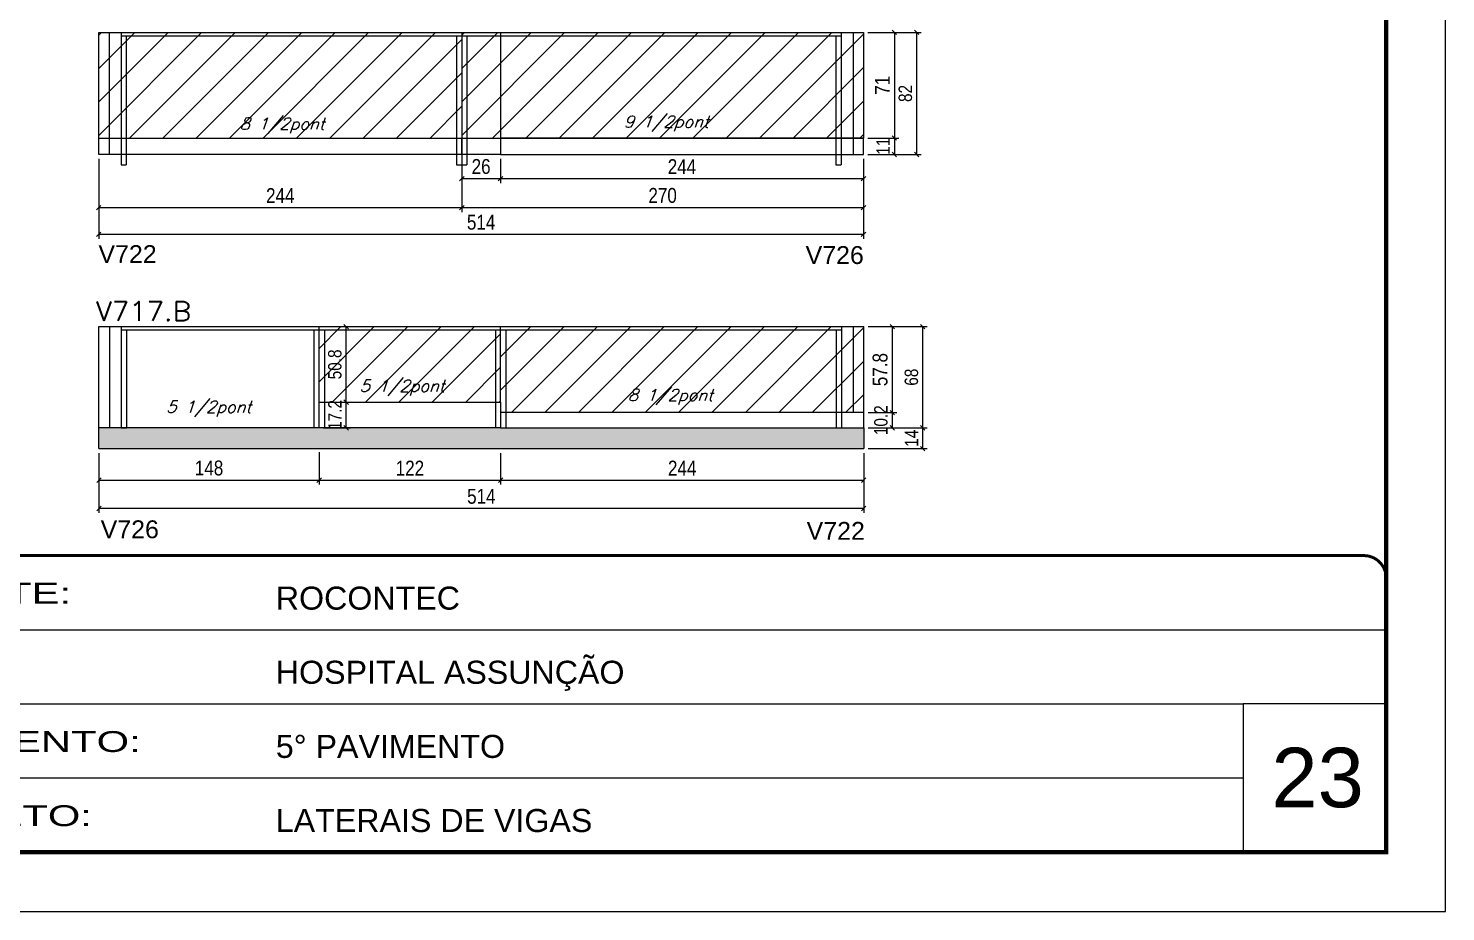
# Model space of a CAD drawing. Extents: x -20960 to -5926, y -2106 to 21915.
# Drawn here: x -8491 to -7538, y 15123 to 15716 of the extents above; entities that cross this region are included whole.
import ezdxf

# ---------------------------------------------------------------- set-up
doc = ezdxf.new("R2010")
doc.units = 0
doc.linetypes.add('CONTINUO', pattern=[0])
doc.linetypes.add('DASHED', pattern=[0.75, 0.5, -0.25])
for name, color, linetype in [('5', 5, 'Continuous'), ('COTA', 241, 'Continuous'), ('Painéis', 200, 'Continuous'), ('Reaproveitamento', 251, 'Continuous'), ('SARR_2.2x7', 40, 'Continuous'), ('SARR_3.5x7', 81, 'Continuous'), ('texto', 7, 'Continuous')]:
    doc.layers.add(name, color=color, linetype=linetype)
for name, color, linetype, lineweight in [('CARIMBO', 255, 'Continuous', 9), ('Folhas', 255, 'Continuous', 9), ('Sarr 2.2x7', 40, 'Continuous', 9), ('SARRAFO DE PRESSAO', 251, 'DASHED', 9), ('Texto Seção', 7, 'Continuous', 15)]:
    doc.layers.add(name, color=color, linetype=linetype, lineweight=lineweight)
doc.styles.add('ARIAL', font='arial.ttf')
doc.styles.add('COTA TECNICA', font='techl___.ttf', dxfattribs={"height": 10})
doc.styles.add('COTA TECNICA-50', font='techl___.ttf', dxfattribs={"height": 9})
doc.styles.add('REGUA-120', font='ROMANS.shx', dxfattribs={"height": 15})
doc.styles.add('Romans', font='romans.shx')
doc.styles.get("Standard").update_dxf_attribs({"font": 'arial.ttf'})
doc.styles.add('Tecnologia', font='')
doc.styles.get('Tecnologia').set_extended_font_data('Forgotten Futurist')
doc.dimstyles.new('COTA PAINEL-50', dxfattribs={"dimtxt": 9, "dimasz": 3, "dimexe": 3, "dimexo": 3, "dimgap": 3, "dimtad": 1, "dimdec": 1, "dimzin": 12, "dimdsep": 46, "dimtxsty": 'COTA TECNICA-50', "dimblk1": 'OBLIQUE', "dimblk2": 'OBLIQUE', "dimsah": 1, "dimcen": 0.9, "dimclrd": 4, "dimclre": 4, "dimclrt": 240, "dimadec": 1, "dimazin": 3, "dimtfac": 1, "dimtdec": 1, "dimtmove": 0, "dimatfit": 3, "dimfxl": 1, "dimtolj": 1, "dimtzin": 12, "dimarcsym": 0})
doc.dimstyles.new('PAINEL', dxfattribs={"dimtxt": 10, "dimasz": 3, "dimexe": 3, "dimexo": 3, "dimgap": 3, "dimtad": 1, "dimdec": 1, "dimzin": 12, "dimdsep": 46, "dimtxsty": 'COTA TECNICA', "dimblk1": 'OBLIQUE', "dimblk2": 'OBLIQUE', "dimsah": 1, "dimcen": 0.9, "dimclrd": 4, "dimclre": 4, "dimclrt": 240, "dimadec": 1, "dimazin": 3, "dimtfac": 1, "dimtdec": 1, "dimtmove": 0, "dimatfit": 3, "dimfxl": 1, "dimtolj": 1, "dimtzin": 12, "dimarcsym": 0})

# ---------------------------------------------------------------- blocks, each defined once
blk = doc.blocks.new('9999999999')
at = {"color": 30, "linetype": 'CONTINUO'}
for p, q in [((98564.56, 34379.64), (99583.98, 34379.64)), ((98564.56, 34329.83), (99487.98, 34329.83)), ((99583.98, 34329.83), (99487.98, 34329.83)), ((99487.98, 34329.83), (99487.98, 34230.21)), ((98564.56, 34280.02), (99487.98, 34280.02))]:
    blk.add_line(p, q, dxfattribs=at)
at = {"color": 30, "linetype": 'CONTINUO', "const_width": 2}
blk.add_lwpolyline([(99583.98, 34230.21), (99583.98, 34414.45, 0.414214), (99568.98, 34429.45), (98228.98, 34429.45, 0.414214), (98213.98, 34414.45), (98213.98, 34245.21, 0.414214), (98228.98, 34230.21), (99583.98, 34230.21)], format="xyb", dxfattribs=at)
at = {"layer": 'Folhas'}
blk.add_lwpolyline([(98138.98, 34190.21), (99623.98, 34190.21), (99623.98, 35240.21), (98138.98, 35240.21)], close=True, dxfattribs=at)
at = {"layer": 'Folhas', "color": 30, "const_width": 3}
blk.add_lwpolyline([(98213.98, 34230.21), (99583.98, 34230.21), (99583.98, 35200.21), (98213.98, 35200.21)], close=True, dxfattribs=at)
at = {"color": 7, "linetype": 'Continuous', "ltscale": 5, "style": 'ARIAL'}
for s, height, p in [('ROCONTEC', 15.483, (98837.68, 34393.13)), ('HOSPITAL ASSUNÇÃO', 15.4829, (98837.68, 34343.32)), ('5° PAVIMENTO', 15.4829, (98837.68, 34293.51)), ('LATERAIS DE VIGAS', 15.4829, (98837.68, 34243.7))]:
    blk.add_text(s, height=height, dxfattribs=at).set_placement(p)
at = {"layer": 'Folhas', "color": 7, "style": 'Tecnologia', "width": 1.5}
for s, p in [('CLIENTE:', (98573.65, 34397.17)), ('PAVIMENTO:', (98573.65, 34297.5)), ('PROJETO:', (98573.65, 34247.69))]:
    blk.add_text(s, height=14, dxfattribs=at).set_placement(p)
blk = doc.blocks.new('_Oblique')
at = {"color": 0, "linetype": 'ByBlock', "lineweight": -2}
blk.add_line((-0.5, -0.5), (0.5, 0.5), dxfattribs=at)
blk = doc.blocks.new('*D608')
at = {"layer": 'COTA', "color": 4, "lineweight": -2, "ltscale": 25, "transparency": 16777216}
for p, q in [((-8443.82, 15628.31), (-8443.82, 15592.6)), ((-8199.82, 15628.31), (-8199.82, 15592.6)), ((-8443.82, 15595.6), (-8199.82, 15595.6))]:
    blk.add_line(p, q, dxfattribs=at)
at = {"layer": 'Defpoints', "color": 0, "ltscale": 25, "transparency": 16777216}
for p in [(-8443.82, 15631.31), (-8199.82, 15631.31), (-8199.82, 15595.6)]:
    blk.add_point(p, dxfattribs=at)
at = {"layer": 'COTA', "color": 4, "lineweight": -2, "ltscale": 25, "transparency": 16777216, "xscale": 3, "yscale": 3, "zscale": 3, "rotation": 180}
blk.add_blockref('_Oblique', (-8443.82, 15595.6), dxfattribs=at)
at = {"layer": 'COTA', "color": 4, "lineweight": -2, "ltscale": 25, "transparency": 16777216, "xscale": 3, "yscale": 3, "zscale": 3}
blk.add_blockref('_Oblique', (-8199.82, 15595.6), dxfattribs=at)
at = {"layer": 'COTA', "color": 240, "ltscale": 25, "transparency": 16777216, "insert": (-8321.82, 15603.68), "char_height": 10, "attachment_point": 5, "style": 'COTA TECNICA'}
blk.add_mtext('\\A1;244', dxfattribs=at)
blk = doc.blocks.new('*D609')
at = {"layer": 'COTA', "color": 4, "lineweight": -2, "ltscale": 25, "transparency": 16777216}
for p, q in [((-8199.82, 15628.31), (-8199.82, 15592.6)), ((-7929.82, 15628.31), (-7929.82, 15592.6)), ((-8199.82, 15595.6), (-7929.82, 15595.6))]:
    blk.add_line(p, q, dxfattribs=at)
at = {"layer": 'Defpoints', "color": 0, "ltscale": 25, "transparency": 16777216}
for p in [(-8199.82, 15631.31), (-7929.82, 15631.31), (-7929.82, 15595.6)]:
    blk.add_point(p, dxfattribs=at)
at = {"layer": 'COTA', "color": 4, "lineweight": -2, "ltscale": 25, "transparency": 16777216, "xscale": 3, "yscale": 3, "zscale": 3, "rotation": 180}
blk.add_blockref('_Oblique', (-8199.82, 15595.6), dxfattribs=at)
at = {"layer": 'COTA', "color": 4, "lineweight": -2, "ltscale": 25, "transparency": 16777216, "xscale": 3, "yscale": 3, "zscale": 3}
blk.add_blockref('_Oblique', (-7929.82, 15595.6), dxfattribs=at)
at = {"layer": 'COTA', "color": 240, "ltscale": 25, "transparency": 16777216, "insert": (-8064.82, 15603.71), "char_height": 10, "attachment_point": 5, "style": 'COTA TECNICA'}
blk.add_mtext('\\A1;270', dxfattribs=at)
blk = doc.blocks.new('*D671')
at = {"layer": 'COTA', "color": 4, "lineweight": -2, "ltscale": 25, "transparency": 16777216}
for p, q in [((-7926.82, 15713.31), (-7906.05, 15713.31)), ((-7909.05, 15713.31), (-7909.05, 15642.31)), ((-7926.82, 15642.31), (-7906.05, 15642.31))]:
    blk.add_line(p, q, dxfattribs=at)
at = {"layer": 'Defpoints', "color": 0, "ltscale": 25, "transparency": 16777216}
for p in [(-7929.82, 15713.31), (-7929.82, 15642.31), (-7909.05, 15642.31)]:
    blk.add_point(p, dxfattribs=at)
at = {"layer": 'COTA', "color": 4, "lineweight": -2, "ltscale": 25, "transparency": 16777216, "xscale": 3, "yscale": 3, "zscale": 3}
for p, rotation in [((-7909.05, 15713.31), 90), ((-7909.05, 15642.31), 270)]:
    blk.add_blockref('_Oblique', p, dxfattribs=dict(at, rotation=rotation))
at = {"layer": 'COTA', "color": 240, "ltscale": 25, "transparency": 16777216, "insert": (-7917.12, 15677.81), "char_height": 10, "attachment_point": 5, "rotation": 90, "style": 'COTA TECNICA'}
blk.add_mtext('\\A1;71', dxfattribs=at)
blk = doc.blocks.new('*D610')
at = {"layer": 'COTA', "color": 4, "lineweight": -2, "ltscale": 25, "transparency": 16777216}
for p, q in [((-8443.82, 15628.31), (-8443.82, 15574.62)), ((-7929.82, 15628.31), (-7929.82, 15574.62)), ((-7929.82, 15577.62), (-8443.82, 15577.62))]:
    blk.add_line(p, q, dxfattribs=at)
at = {"layer": 'Defpoints', "color": 0, "ltscale": 25, "transparency": 16777216}
for p in [(-8443.82, 15631.31), (-7929.82, 15631.31), (-8443.82, 15577.62)]:
    blk.add_point(p, dxfattribs=at)
at = {"layer": 'COTA', "color": 4, "lineweight": -2, "ltscale": 25, "transparency": 16777216, "xscale": 3, "yscale": 3, "zscale": 3, "rotation": 180}
blk.add_blockref('_Oblique', (-8443.82, 15577.62), dxfattribs=at)
at = {"layer": 'COTA', "color": 4, "lineweight": -2, "ltscale": 25, "transparency": 16777216, "xscale": 3, "yscale": 3, "zscale": 3}
blk.add_blockref('_Oblique', (-7929.82, 15577.62), dxfattribs=at)
at = {"layer": 'COTA', "color": 240, "ltscale": 25, "transparency": 16777216, "insert": (-8186.82, 15585.73), "char_height": 10, "attachment_point": 5, "style": 'COTA TECNICA'}
blk.add_mtext('\\A1;514', dxfattribs=at)
blk = doc.blocks.new('*D611')
at = {"layer": 'COTA', "color": 4, "lineweight": -2, "ltscale": 25, "transparency": 16777216}
for p, q in [((-8199.82, 15628.31), (-8199.82, 15612.06)), ((-8173.82, 15628.31), (-8173.82, 15612.06)), ((-8199.82, 15615.06), (-8173.82, 15615.06))]:
    blk.add_line(p, q, dxfattribs=at)
at = {"layer": 'Defpoints', "color": 0, "ltscale": 25, "transparency": 16777216}
for p in [(-8199.82, 15631.31), (-8173.82, 15631.31), (-8173.82, 15615.06)]:
    blk.add_point(p, dxfattribs=at)
at = {"layer": 'COTA', "color": 4, "lineweight": -2, "ltscale": 25, "transparency": 16777216, "xscale": 3, "yscale": 3, "zscale": 3, "rotation": 180}
blk.add_blockref('_Oblique', (-8199.82, 15615.06), dxfattribs=at)
at = {"layer": 'COTA', "color": 4, "lineweight": -2, "ltscale": 25, "transparency": 16777216, "xscale": 3, "yscale": 3, "zscale": 3}
blk.add_blockref('_Oblique', (-8173.82, 15615.06), dxfattribs=at)
at = {"layer": 'COTA', "color": 240, "ltscale": 25, "transparency": 16777216, "insert": (-8186.82, 15623.16), "char_height": 10, "attachment_point": 5, "style": 'COTA TECNICA'}
blk.add_mtext('\\A1;26', dxfattribs=at)
blk = doc.blocks.new('*D612')
at = {"layer": 'COTA', "color": 4, "lineweight": -2, "ltscale": 25, "transparency": 16777216}
for p, q in [((-8173.82, 15628.31), (-8173.82, 15612.06)), ((-7929.82, 15628.31), (-7929.82, 15612.06)), ((-8173.82, 15615.06), (-7929.82, 15615.06))]:
    blk.add_line(p, q, dxfattribs=at)
at = {"layer": 'Defpoints', "color": 0, "ltscale": 25, "transparency": 16777216}
for p in [(-8173.82, 15631.31), (-7929.82, 15631.31), (-7929.82, 15615.06)]:
    blk.add_point(p, dxfattribs=at)
at = {"layer": 'COTA', "color": 4, "lineweight": -2, "ltscale": 25, "transparency": 16777216, "xscale": 3, "yscale": 3, "zscale": 3, "rotation": 180}
blk.add_blockref('_Oblique', (-8173.82, 15615.06), dxfattribs=at)
at = {"layer": 'COTA', "color": 4, "lineweight": -2, "ltscale": 25, "transparency": 16777216, "xscale": 3, "yscale": 3, "zscale": 3}
blk.add_blockref('_Oblique', (-7929.82, 15615.06), dxfattribs=at)
at = {"layer": 'COTA', "color": 240, "ltscale": 25, "transparency": 16777216, "insert": (-8051.82, 15623.13), "char_height": 10, "attachment_point": 5, "style": 'COTA TECNICA'}
blk.add_mtext('\\A1;244', dxfattribs=at)
blk = doc.blocks.new('*D672')
at = {"layer": 'COTA', "color": 4, "lineweight": -2, "transparency": 16777216}
for p, q in [((-7926.82, 15642.31), (-7906.05, 15642.31)), ((-7909.05, 15642.31), (-7909.05, 15631.31)), ((-7926.82, 15631.31), (-7906.05, 15631.31))]:
    blk.add_line(p, q, dxfattribs=at)
at = {"layer": 'Defpoints', "color": 0, "transparency": 16777216}
for p in [(-7929.82, 15642.31), (-7929.82, 15631.31), (-7909.05, 15631.31)]:
    blk.add_point(p, dxfattribs=at)
at = {"layer": 'COTA', "color": 4, "lineweight": -2, "transparency": 16777216, "xscale": 3, "yscale": 3, "zscale": 3}
for p, rotation in [((-7909.05, 15642.31), 90), ((-7909.05, 15631.31), 270)]:
    blk.add_blockref('_Oblique', p, dxfattribs=dict(at, rotation=rotation))
at = {"layer": 'COTA', "color": 240, "transparency": 16777216, "insert": (-7916.6, 15636.81), "char_height": 9, "attachment_point": 5, "rotation": 90, "style": 'COTA TECNICA-50'}
blk.add_mtext('\\A1;11', dxfattribs=at)
blk = doc.blocks.new('*D673')
at = {"layer": 'COTA', "color": 4, "lineweight": -2, "transparency": 16777216}
for p, q in [((-7926.82, 15713.31), (-7891.05, 15713.31)), ((-7894.05, 15631.31), (-7894.05, 15713.31)), ((-7926.82, 15631.31), (-7891.05, 15631.31))]:
    blk.add_line(p, q, dxfattribs=at)
at = {"layer": 'Defpoints', "color": 0, "transparency": 16777216}
for p in [(-7929.82, 15713.31), (-7894.05, 15713.31), (-7929.82, 15631.31)]:
    blk.add_point(p, dxfattribs=at)
at = {"layer": 'COTA', "color": 4, "lineweight": -2, "transparency": 16777216, "xscale": 3, "yscale": 3, "zscale": 3}
for p, rotation in [((-7894.05, 15713.31), 90), ((-7894.05, 15631.31), 270)]:
    blk.add_blockref('_Oblique', p, dxfattribs=dict(at, rotation=rotation))
at = {"layer": 'COTA', "color": 240, "transparency": 16777216, "insert": (-7901.63, 15672.31), "char_height": 9, "attachment_point": 5, "rotation": 90, "style": 'COTA TECNICA-50'}
blk.add_mtext('\\A1;82', dxfattribs=at)
blk = doc.blocks.new('*D613')
at = {"layer": 'COTA', "color": 4, "lineweight": -2, "ltscale": 25, "transparency": 16777216}
for p, q in [((-8443.68, 15430.64), (-8443.68, 15390.42)), ((-7929.66, 15430.64), (-7929.66, 15390.42)), ((-7929.66, 15393.42), (-8443.68, 15393.42))]:
    blk.add_line(p, q, dxfattribs=at)
at = {"layer": 'Defpoints', "color": 0, "ltscale": 25, "transparency": 16777216}
for p in [(-8443.68, 15433.64), (-7929.66, 15433.64), (-8443.68, 15393.42)]:
    blk.add_point(p, dxfattribs=at)
at = {"layer": 'COTA', "color": 4, "lineweight": -2, "ltscale": 25, "transparency": 16777216, "xscale": 3, "yscale": 3, "zscale": 3, "rotation": 180}
blk.add_blockref('_Oblique', (-8443.68, 15393.42), dxfattribs=at)
at = {"layer": 'COTA', "color": 4, "lineweight": -2, "ltscale": 25, "transparency": 16777216, "xscale": 3, "yscale": 3, "zscale": 3}
blk.add_blockref('_Oblique', (-7929.66, 15393.42), dxfattribs=at)
at = {"layer": 'COTA', "color": 240, "ltscale": 25, "transparency": 16777216, "insert": (-8186.67, 15401.53), "char_height": 10, "attachment_point": 5, "style": 'COTA TECNICA'}
blk.add_mtext('\\A1;514', dxfattribs=at)
blk = doc.blocks.new('*D614')
at = {"layer": 'COTA', "color": 4, "lineweight": -2, "ltscale": 25, "transparency": 16777216}
for p, q in [((-8173.68, 15430.64), (-8173.68, 15409.47)), ((-7929.66, 15430.64), (-7929.66, 15409.47)), ((-8173.68, 15412.47), (-7929.66, 15412.47))]:
    blk.add_line(p, q, dxfattribs=at)
at = {"layer": 'Defpoints', "color": 0, "ltscale": 25, "transparency": 16777216}
for p in [(-8173.68, 15433.64), (-7929.66, 15433.64), (-7929.66, 15412.47)]:
    blk.add_point(p, dxfattribs=at)
at = {"layer": 'COTA', "color": 4, "lineweight": -2, "ltscale": 25, "transparency": 16777216, "xscale": 3, "yscale": 3, "zscale": 3, "rotation": 180}
blk.add_blockref('_Oblique', (-8173.68, 15412.47), dxfattribs=at)
at = {"layer": 'COTA', "color": 4, "lineweight": -2, "ltscale": 25, "transparency": 16777216, "xscale": 3, "yscale": 3, "zscale": 3}
blk.add_blockref('_Oblique', (-7929.66, 15412.47), dxfattribs=at)
at = {"layer": 'COTA', "color": 240, "ltscale": 25, "transparency": 16777216, "insert": (-8051.67, 15420.54), "char_height": 10, "attachment_point": 5, "style": 'COTA TECNICA'}
blk.add_mtext('\\A1;244', dxfattribs=at)
blk = doc.blocks.new('*D674')
at = {"layer": 'COTA', "color": 4, "lineweight": -2, "ltscale": 25, "transparency": 16777216}
for p, q in [((-7926.66, 15515.64), (-7907.47, 15515.64)), ((-7910.47, 15515.64), (-7910.47, 15457.84)), ((-7926.66, 15457.84), (-7907.47, 15457.84))]:
    blk.add_line(p, q, dxfattribs=at)
at = {"layer": 'Defpoints', "color": 0, "ltscale": 25, "transparency": 16777216}
for p in [(-7929.66, 15515.64), (-7929.66, 15457.84), (-7910.47, 15457.84)]:
    blk.add_point(p, dxfattribs=at)
at = {"layer": 'COTA', "color": 4, "lineweight": -2, "ltscale": 25, "transparency": 16777216, "xscale": 3, "yscale": 3, "zscale": 3}
for p, rotation in [((-7910.47, 15515.64), 90), ((-7910.47, 15457.84), 270)]:
    blk.add_blockref('_Oblique', p, dxfattribs=dict(at, rotation=rotation))
at = {"layer": 'COTA', "color": 240, "ltscale": 25, "transparency": 16777216, "insert": (-7918.61, 15486.74), "char_height": 10, "attachment_point": 5, "rotation": 90, "style": 'COTA TECNICA'}
blk.add_mtext('\\A1;57.8', dxfattribs=at)
blk = doc.blocks.new('*D615')
at = {"layer": 'COTA', "color": 4, "lineweight": -2, "ltscale": 25, "transparency": 16777216}
for p, q in [((-8443.68, 15430.64), (-8443.68, 15409.47)), ((-8295.68, 15431.31), (-8295.68, 15409.47)), ((-8443.68, 15412.47), (-8295.68, 15412.47))]:
    blk.add_line(p, q, dxfattribs=at)
at = {"layer": 'Defpoints', "color": 0, "ltscale": 25, "transparency": 16777216}
for p in [(-8443.68, 15433.64), (-8295.68, 15434.31), (-8295.68, 15412.47)]:
    blk.add_point(p, dxfattribs=at)
at = {"layer": 'COTA', "color": 4, "lineweight": -2, "ltscale": 25, "transparency": 16777216, "xscale": 3, "yscale": 3, "zscale": 3, "rotation": 180}
blk.add_blockref('_Oblique', (-8443.68, 15412.47), dxfattribs=at)
at = {"layer": 'COTA', "color": 4, "lineweight": -2, "ltscale": 25, "transparency": 16777216, "xscale": 3, "yscale": 3, "zscale": 3}
blk.add_blockref('_Oblique', (-8295.68, 15412.47), dxfattribs=at)
at = {"layer": 'COTA', "color": 240, "ltscale": 25, "transparency": 16777216, "insert": (-8369.68, 15420.57), "char_height": 10, "attachment_point": 5, "style": 'COTA TECNICA'}
blk.add_mtext('\\A1;148', dxfattribs=at)
blk = doc.blocks.new('*D616')
at = {"layer": 'COTA', "color": 4, "lineweight": -2, "ltscale": 25, "transparency": 16777216}
for p, q in [((-8295.68, 15431.31), (-8295.68, 15409.47)), ((-8173.68, 15430.64), (-8173.68, 15409.47)), ((-8295.68, 15412.47), (-8173.68, 15412.47))]:
    blk.add_line(p, q, dxfattribs=at)
at = {"layer": 'Defpoints', "color": 0, "ltscale": 25, "transparency": 16777216}
for p in [(-8295.68, 15434.31), (-8173.68, 15433.64), (-8173.68, 15412.47)]:
    blk.add_point(p, dxfattribs=at)
at = {"layer": 'COTA', "color": 4, "lineweight": -2, "ltscale": 25, "transparency": 16777216, "xscale": 3, "yscale": 3, "zscale": 3, "rotation": 180}
blk.add_blockref('_Oblique', (-8295.68, 15412.47), dxfattribs=at)
at = {"layer": 'COTA', "color": 4, "lineweight": -2, "ltscale": 25, "transparency": 16777216, "xscale": 3, "yscale": 3, "zscale": 3}
blk.add_blockref('_Oblique', (-8173.68, 15412.47), dxfattribs=at)
at = {"layer": 'COTA', "color": 240, "ltscale": 25, "transparency": 16777216, "insert": (-8234.68, 15420.53), "char_height": 10, "attachment_point": 5, "style": 'COTA TECNICA'}
blk.add_mtext('\\A1;122', dxfattribs=at)
blk = doc.blocks.new('*D617')
at = {"layer": 'COTA', "color": 4, "lineweight": -2, "transparency": 16777216}
for p, q in [((-7926.66, 15457.84), (-7907.47, 15457.84)), ((-7910.47, 15457.84), (-7910.47, 15447.64)), ((-7926.66, 15447.64), (-7907.47, 15447.64))]:
    blk.add_line(p, q, dxfattribs=at)
at = {"layer": 'Defpoints', "color": 0, "transparency": 16777216}
for p in [(-7929.66, 15457.84), (-7929.66, 15447.64), (-7910.47, 15447.64)]:
    blk.add_point(p, dxfattribs=at)
at = {"layer": 'COTA', "color": 4, "lineweight": -2, "transparency": 16777216, "xscale": 3, "yscale": 3, "zscale": 3}
for p, rotation in [((-7910.47, 15457.84), 90), ((-7910.47, 15447.64), 270)]:
    blk.add_blockref('_Oblique', p, dxfattribs=dict(at, rotation=rotation))
at = {"layer": 'COTA', "color": 240, "transparency": 16777216, "insert": (-7918.07, 15452.74), "char_height": 9, "attachment_point": 5, "rotation": 90, "style": 'COTA TECNICA-50'}
blk.add_mtext('\\A1;10.2', dxfattribs=at)
blk = doc.blocks.new('*D675')
at = {"layer": 'COTA', "color": 4, "lineweight": -2, "transparency": 16777216}
for p, q in [((-7926.66, 15515.64), (-7886.96, 15515.64)), ((-7889.96, 15447.64), (-7889.96, 15515.64)), ((-7926.66, 15447.64), (-7886.96, 15447.64))]:
    blk.add_line(p, q, dxfattribs=at)
at = {"layer": 'Defpoints', "color": 0, "transparency": 16777216}
for p in [(-7929.66, 15515.64), (-7889.96, 15515.64), (-7929.66, 15447.64)]:
    blk.add_point(p, dxfattribs=at)
at = {"layer": 'COTA', "color": 4, "lineweight": -2, "transparency": 16777216, "xscale": 3, "yscale": 3, "zscale": 3}
for p, rotation in [((-7889.96, 15515.64), 90), ((-7889.96, 15447.64), 270)]:
    blk.add_blockref('_Oblique', p, dxfattribs=dict(at, rotation=rotation))
at = {"layer": 'COTA', "color": 240, "transparency": 16777216, "insert": (-7897.57, 15481.64), "char_height": 9, "attachment_point": 5, "rotation": 90, "style": 'COTA TECNICA-50'}
blk.add_mtext('\\A1;68', dxfattribs=at)
blk = doc.blocks.new('*D676')
at = {"layer": 'COTA', "color": 4, "lineweight": -2, "transparency": 16777216}
for p, q in [((-7926.66, 15447.64), (-7886.96, 15447.64)), ((-7889.96, 15433.64), (-7889.96, 15447.64)), ((-7926.66, 15433.64), (-7886.96, 15433.64))]:
    blk.add_line(p, q, dxfattribs=at)
at = {"layer": 'Defpoints', "color": 0, "transparency": 16777216}
for p in [(-7929.66, 15447.64), (-7889.96, 15447.64), (-7929.66, 15433.64)]:
    blk.add_point(p, dxfattribs=at)
at = {"layer": 'COTA', "color": 4, "lineweight": -2, "transparency": 16777216, "xscale": 3, "yscale": 3, "zscale": 3}
for p, rotation in [((-7889.96, 15447.64), 90), ((-7889.96, 15433.64), 270)]:
    blk.add_blockref('_Oblique', p, dxfattribs=dict(at, rotation=rotation))
at = {"layer": 'COTA', "color": 240, "transparency": 16777216, "insert": (-7897.52, 15440.64), "char_height": 9, "attachment_point": 5, "rotation": 90, "style": 'COTA TECNICA-50'}
blk.add_mtext('\\A1;14', dxfattribs=at)
blk = doc.blocks.new('*D677')
at = {"layer": 'COTA', "color": 4, "lineweight": -2, "transparency": 16777216}
for p, q in [((-8292.68, 15464.84), (-8274.51, 15464.84)), ((-8277.51, 15447.64), (-8277.51, 15464.84)), ((-8292.68, 15447.64), (-8274.51, 15447.64))]:
    blk.add_line(p, q, dxfattribs=at)
at = {"layer": 'Defpoints', "color": 0, "transparency": 16777216}
for p in [(-8295.68, 15464.84), (-8277.51, 15464.84), (-8295.68, 15447.64)]:
    blk.add_point(p, dxfattribs=at)
at = {"layer": 'COTA', "color": 4, "lineweight": -2, "transparency": 16777216, "xscale": 3, "yscale": 3, "zscale": 3}
for p, rotation in [((-8277.51, 15464.84), 90), ((-8277.51, 15447.64), 270)]:
    blk.add_blockref('_Oblique', p, dxfattribs=dict(at, rotation=rotation))
at = {"layer": 'COTA', "color": 240, "transparency": 16777216, "insert": (-8285.08, 15456.24), "char_height": 9, "attachment_point": 5, "rotation": 90, "style": 'COTA TECNICA-50'}
blk.add_mtext('\\A1;17.2', dxfattribs=at)
blk = doc.blocks.new('*D678')
at = {"layer": 'COTA', "color": 4, "lineweight": -2, "transparency": 16777216}
for p, q in [((-8292.68, 15515.64), (-8274.51, 15515.64)), ((-8277.51, 15464.84), (-8277.51, 15515.64)), ((-8292.68, 15464.84), (-8274.51, 15464.84))]:
    blk.add_line(p, q, dxfattribs=at)
at = {"layer": 'Defpoints', "color": 0, "transparency": 16777216}
for p in [(-8295.68, 15515.64), (-8277.51, 15515.64), (-8295.68, 15464.84)]:
    blk.add_point(p, dxfattribs=at)
at = {"layer": 'COTA', "color": 4, "lineweight": -2, "transparency": 16777216, "xscale": 3, "yscale": 3, "zscale": 3}
for p, rotation in [((-8277.51, 15515.64), 90), ((-8277.51, 15464.84), 270)]:
    blk.add_blockref('_Oblique', p, dxfattribs=dict(at, rotation=rotation))
at = {"layer": 'COTA', "color": 240, "transparency": 16777216, "insert": (-8285.13, 15490.24), "char_height": 9, "attachment_point": 5, "rotation": 90, "style": 'COTA TECNICA-50'}
blk.add_mtext('\\A1;50.8', dxfattribs=at)

msp = doc.modelspace()

# ---------------------------------------------------------------- hatches: boundary and pattern name
at = {"layer": 'COTA', "linetype": 'ByBlock'}
h = msp.add_hatch(dxfattribs=at)
h.set_pattern_fill('AR-CONC', color=256, scale=0.03)
h.set_pattern_definition([(50, (2040.106, -1191.6188), (5.4655401, -0.4781726), [0.5715, -6.2865]), (355, (2040.106, -1191.619), (-1.0573026, 5.7317054), [0.4572, -5.0292175]), (100.451445, (2040.5615, -1191.6586), (4.4082374, 5.2535326), [0.4857003, -5.3427073]), (46.1842, (2040.106, -1190.095), (8.1323712, -1.2612698), [0.85725, -9.42975]), (96.635558, (2040.784, -1190.2), (7.122124, 7.4227837), [0.7285507, -8.0140682]), (351.18415, (2040.106, -1190.095), (7.122124, 7.4227837), [0.685799, -7.543792]), (21, (2040.868, -1190.4758), (4.5484317, -3.0679559), [0.5715, -6.2865]), (326, (2040.868, -1190.476), (1.8540609, 5.525639), [0.4572, -5.0292]), (71.451445, (2041.247, -1190.7314), (6.4024926, 2.457683), [0.4857003, -5.3426981]), (37.5, (2040.106, -1191.6188), (0.0926581, 2.53665117), [0, -4.96824, 0, -5.1054, 0, -5.04825]), (7.5, (2040.106, -1191.6188), (2.00458988, 3.00541724), [0, -2.91084, 0, -4.85394, 0, -1.92405]), (327.5, (2038.4068, -1191.6188), (4.06771786, -0.17186232), [0, -1.905, 0, -5.9436, 0, -7.8867]), (317.5, (2037.6448, -1191.6188), (4.44387544, 0.7627947), [0, -2.4765, 0, -3.94716, 0, -5.6007])])
h.paths.add_polyline_path([(-7929.66, 15433.64), (-7929.66, 15447.64), (-8173.68, 15447.64), (-8295.68, 15447.64), (-8443.68, 15447.64), (-8443.68, 15433.64)])
at = {"layer": 'Reaproveitamento', "ltscale": 25}
h = msp.add_hatch(dxfattribs=at)
h.set_pattern_fill('ANSI31', color=256, scale=5)
h.set_pattern_definition([(45, (-148063.37, -11407.882), (-11.2253202, 11.2253202), [])])
h.paths.add_polyline_path([(-8443.82, 15713.31), (-8443.82, 15642.31), (-8199.82, 15642.31), (-8199.82, 15713.31)])
h = msp.add_hatch(dxfattribs=at)
h.set_pattern_fill('ANSI31', color=256, scale=5)
h.set_pattern_definition([(45, (-147819.37, -11407.882), (-11.2253202, 11.2253202), [])])
h.paths.add_polyline_path([(-8199.82, 15713.31), (-8199.82, 15642.31), (-7929.82, 15642.31), (-7929.82, 15713.31)])
h = msp.add_hatch(dxfattribs=at)
h.set_pattern_fill('ANSI31', color=256, scale=5)
h.set_pattern_definition([(45, (-5062.698, -1808.334), (-11.22532, 11.22532), [])])
h.paths.add_polyline_path([(-8173.68, 15515.64), (-8295.68, 15515.64), (-8295.68, 15464.84), (-8173.68, 15464.84)])
h.paths.add_polyline_path([(-8276.3, 15466.55), (-8208.68, 15466.55), (-8203.18, 15482.52), (-8270.8, 15482.52)], flags=24)
h = msp.add_hatch(dxfattribs=at)
h.set_pattern_fill('ANSI31', color=256, scale=5)
h.set_pattern_definition([(45, (-148044.235, -11605.555), (-11.2253202, 11.2253202), [])])
h.paths.add_polyline_path([(-8173.68, 15515.64), (-8173.68, 15457.84), (-7929.66, 15457.84), (-7929.66, 15515.64)])

# ---------------------------------------------------------------- linework, layer by layer
at = {"layer": 'COTA', "linetype": 'ByBlock'}
for p, q in [((-8443.68, 15433.64), (-8443.68, 15447.64)), ((-7929.66, 15447.64), (-7929.66, 15433.64)), ((-8443.68, 15433.64), (-7929.66, 15433.64))]:
    msp.add_line(p, q, dxfattribs=at)
at = {"layer": 'Painéis'}
for p, q in [((-8443.82, 15713.31), (-7929.82, 15713.31)), ((-8443.82, 15642.31), (-8443.82, 15713.31)), ((-7929.82, 15713.31), (-7929.82, 15642.31)), ((-8443.82, 15642.31), (-7929.82, 15642.31)), ((-8443.68, 15515.64), (-7929.66, 15515.64))]:
    msp.add_line(p, q, dxfattribs=at)
at = {"layer": 'Painéis', "ltscale": 25}
for p, q in [((-8199.82, 15713.31), (-8199.82, 15642.31)), ((-8173.82, 15713.31), (-8173.82, 15642.31)), ((-8443.82, 15642.31), (-8443.82, 15642.31)), ((-8443.68, 15447.64), (-8443.68, 15515.64)), ((-8295.68, 15447.64), (-8295.68, 15515.64)), ((-8173.68, 15464.84), (-8173.68, 15515.64)), ((-7929.66, 15457.84), (-7929.66, 15515.64)), ((-8295.68, 15464.84), (-8173.68, 15464.84)), ((-8173.68, 15464.84), (-8173.68, 15447.64)), ((-7929.66, 15457.84), (-8173.68, 15457.84)), ((-8173.68, 15457.84), (-8173.68, 15447.64)), ((-7929.66, 15447.64), (-7929.66, 15457.84)), ((-8295.68, 15447.64), (-8443.68, 15447.64)), ((-8173.68, 15447.64), (-8295.68, 15447.64)), ((-8173.68, 15447.64), (-7929.66, 15447.64))]:
    msp.add_line(p, q, dxfattribs=at)
at = {"layer": 'Painéis'}
for points in [[(-8443.82, 15642.31), (-8199.82, 15642.31), (-8199.82, 15631.31), (-8443.82, 15631.31)], [(-8173.82, 15631.31), (-8199.82, 15631.31), (-8199.82, 15642.31), (-8173.82, 15642.31)], [(-8173.82, 15631.31), (-7929.82, 15631.31), (-7929.82, 15642.31), (-8173.82, 15642.31)]]:
    msp.add_lwpolyline(points, close=True, dxfattribs=at)
at = {"layer": 'Sarr 2.2x7'}
for p, q in [((-8436.82, 15713.31), (-8436.82, 15642.31)), ((-8428.82, 15711.11), (-7944.82, 15711.11)), ((-7936.82, 15713.31), (-7936.82, 15642.31)), ((-8436.82, 15642.31), (-8436.82, 15631.31)), ((-7936.82, 15642.31), (-7936.82, 15631.31))]:
    msp.add_line(p, q, dxfattribs=at)
at = {"layer": 'SARR_2.2x7', "linetype": 'Continuous'}
for p, q in [((-8436.68, 15515.64), (-8436.68, 15447.64)), ((-8428.68, 15513.44), (-8295.68, 15513.44)), ((-8295.68, 15513.44), (-8173.68, 15513.44)), ((-8173.68, 15513.44), (-7944.66, 15513.44)), ((-7936.66, 15515.64), (-7936.66, 15457.84))]:
    msp.add_line(p, q, dxfattribs=at)
at = {"layer": 'SARR_3.5x7'}
for p, q in [((-8428.82, 15713.31), (-8428.82, 15624.31)), ((-8425.32, 15711.11), (-8425.32, 15624.31)), ((-8203.32, 15711.11), (-8203.32, 15624.31)), ((-8196.32, 15711.11), (-8196.32, 15624.31)), ((-7948.32, 15711.11), (-7948.32, 15624.31)), ((-7944.82, 15713.31), (-7944.82, 15624.31)), ((-8199.82, 15642.31), (-8199.82, 15624.31)), ((-8428.82, 15624.31), (-8425.32, 15624.31)), ((-8203.32, 15624.31), (-8199.82, 15624.31)), ((-8199.82, 15624.31), (-8196.32, 15624.31)), ((-7948.32, 15624.31), (-7944.82, 15624.31)), ((-8428.68, 15515.64), (-8428.68, 15447.64)), ((-8425.18, 15513.44), (-8425.18, 15447.64)), ((-8299.18, 15513.44), (-8299.18, 15447.64)), ((-8292.18, 15513.44), (-8292.18, 15447.64)), ((-8177.18, 15513.44), (-8177.18, 15447.64)), ((-8170.18, 15513.44), (-8170.18, 15447.64)), ((-7948.16, 15513.44), (-7948.16, 15447.64)), ((-7944.66, 15515.64), (-7944.66, 15447.64)), ((-8428.68, 15447.64), (-8425.18, 15447.64)), ((-7948.16, 15447.64), (-7944.66, 15447.64))]:
    msp.add_line(p, q, dxfattribs=at)

# ---------------------------------------------------------------- block references
at = {"layer": 'SARRAFO DE PRESSAO', "color": 6, "linetype": 'ByBlock'}
msp.add_blockref('9999999999', (-107162.48, -19067.69), dxfattribs=at)

# ---------------------------------------------------------------- texts
at = {"layer": '5', "linetype": 'Continuous'}
for s, p in [('V722', (-8444.04, 15558.35)), ('V726', (-7968.72, 15557.71)), ('V726', (-8442.55, 15373.43)), ('V722', (-7968.02, 15372.39))]:
    msp.add_text(s, height=12, rotation=359.99996, dxfattribs=at).set_placement(p)
at = {"layer": 'CARIMBO', "style": 'ARIAL'}
msp.add_text('23', height=40, dxfattribs=at).set_placement((-7655.64, 15192.66))
at = {"layer": 'texto', "color": 2, "char_height": 8, "attachment_point": 5, "style": 'Romans'}
for s, insert in [('{\\Q19;\\C256;8 1/2pont}', (-8320.59, 15650.64)), ('{\\Q19;\\C256;9 1/2pont}', (-8062.39, 15652.04)), ('{\\Q19;\\C256;5 1/2pont}', (-8239.93, 15474.53)), ('{\\Q19;\\C256;8 1/2pont}', (-8059.64, 15468.32)), ('{\\Q19;\\C256;5 1/2pont}', (-8369.91, 15460.43))]:
    msp.add_mtext(s, dxfattribs=dict(at, insert=insert))
at = {"layer": 'Texto Seção', "style": 'REGUA-120', "width": 1.05}
msp.add_text('V717.B', height=13, dxfattribs=at).set_placement((-8445.62, 15519.47))

# ---------------------------------------------------------------- dimensions: what is measured, and where the dimension line sits
at = {"layer": 'COTA', "ltscale": 25}
for base, p1, p2, picture, middle in [((-7909.05, 15642.31), (-7929.82, 15713.31), (-7929.82, 15642.31), '*D671', (-7917.12, 15677.81)), ((-7910.47, 15457.84), (-7929.66, 15515.64), (-7929.66, 15457.84), '*D674', (-7918.61, 15486.74))]:
    dim = msp.add_linear_dim(base=base, p1=p1, p2=p2, angle=90, dimstyle='PAINEL', dxfattribs=at)
    dim.commit()
    dim.dimension.update_dxf_attribs({"geometry": picture, "text_midpoint": middle})
at = {"layer": 'COTA'}
for base, p1, p2, picture, middle in [((-7894.05, 15713.31), (-7929.82, 15631.31), (-7929.82, 15713.31), '*D673', (-7901.63, 15672.31)), ((-7909.05, 15631.31), (-7929.82, 15642.31), (-7929.82, 15631.31), '*D672', (-7916.6, 15636.81)), ((-7889.96, 15515.64), (-7929.66, 15447.64), (-7929.66, 15515.64), '*D675', (-7897.57, 15481.64))]:
    dim = msp.add_linear_dim(base=base, p1=p1, p2=p2, angle=90, dimstyle='COTA PAINEL-50', dxfattribs=at)
    dim.commit()
    dim.dimension.update_dxf_attribs({"geometry": picture, "text_midpoint": middle})
at = {"layer": 'COTA', "ltscale": 25}
for base, p1, p2, picture, middle in [((-8199.82, 15595.6), (-8443.82, 15631.31), (-8199.82, 15631.31), '*D608', (-8321.82, 15603.68)), ((-7929.82, 15595.6), (-8199.82, 15631.31), (-7929.82, 15631.31), '*D609', (-8064.82, 15603.71)), ((-7929.82, 15615.06), (-8173.82, 15631.31), (-7929.82, 15631.31), '*D612', (-8051.82, 15623.13)), ((-7929.66, 15412.47), (-8173.68, 15433.64), (-7929.66, 15433.64), '*D614', (-8051.67, 15420.54))]:
    dim = msp.add_linear_dim(base=base, p1=p1, p2=p2, dimstyle='PAINEL', override={"dimtmove": 1}, dxfattribs=at)
    dim.commit()
    dim.dimension.update_dxf_attribs({"geometry": picture, "text_midpoint": middle})
for base, p1, p2, picture, middle in [((-8443.82, 15577.62), (-7929.82, 15631.31), (-8443.82, 15631.31), '*D610', (-8186.82, 15585.73)), ((-8173.82, 15615.06), (-8199.82, 15631.31), (-8173.82, 15631.31), '*D611', (-8186.82, 15623.16)), ((-8295.68, 15412.47), (-8443.68, 15433.64), (-8295.68, 15434.31), '*D615', (-8369.68, 15420.57)), ((-8443.68, 15393.42), (-7929.66, 15433.64), (-8443.68, 15433.64), '*D613', (-8186.67, 15401.53)), ((-8173.68, 15412.47), (-8295.68, 15434.31), (-8173.68, 15433.64), '*D616', (-8234.68, 15420.53))]:
    dim = msp.add_linear_dim(base=base, p1=p1, p2=p2, dimstyle='PAINEL', dxfattribs=at)
    dim.commit()
    dim.dimension.update_dxf_attribs({"geometry": picture, "text_midpoint": middle})
at = {"layer": 'COTA'}
dim = msp.add_linear_dim(base=(-8277.51, 15515.64), p1=(-8295.68, 15464.84), p2=(-8295.68, 15515.64), angle=90, dimstyle='COTA PAINEL-50', override={"dimtmove": 1}, dxfattribs=at)
dim.commit()
dim.dimension.update_dxf_attribs({"geometry": '*D678', "text_midpoint": (-8285.13, 15490.24)})
for base, p1, p2, picture, middle in [((-8277.51, 15464.84), (-8295.68, 15447.64), (-8295.68, 15464.84), '*D677', (-8277.51, 15456.24)), ((-7910.47, 15447.64), (-7929.66, 15457.84), (-7929.66, 15447.64), '*D617', (-7910.47, 15452.74)), ((-7889.96, 15447.64), (-7929.66, 15433.64), (-7929.66, 15447.64), '*D676', (-7889.96, 15440.64))]:
    dim = msp.add_linear_dim(base=base, p1=p1, p2=p2, angle=90, dimstyle='COTA PAINEL-50', dxfattribs=at)
    dim.commit()
    dim.dimension.update_dxf_attribs({"geometry": picture, "text_midpoint": middle, "dimtype": 160})

doc.saveas('drawing.dxf')
